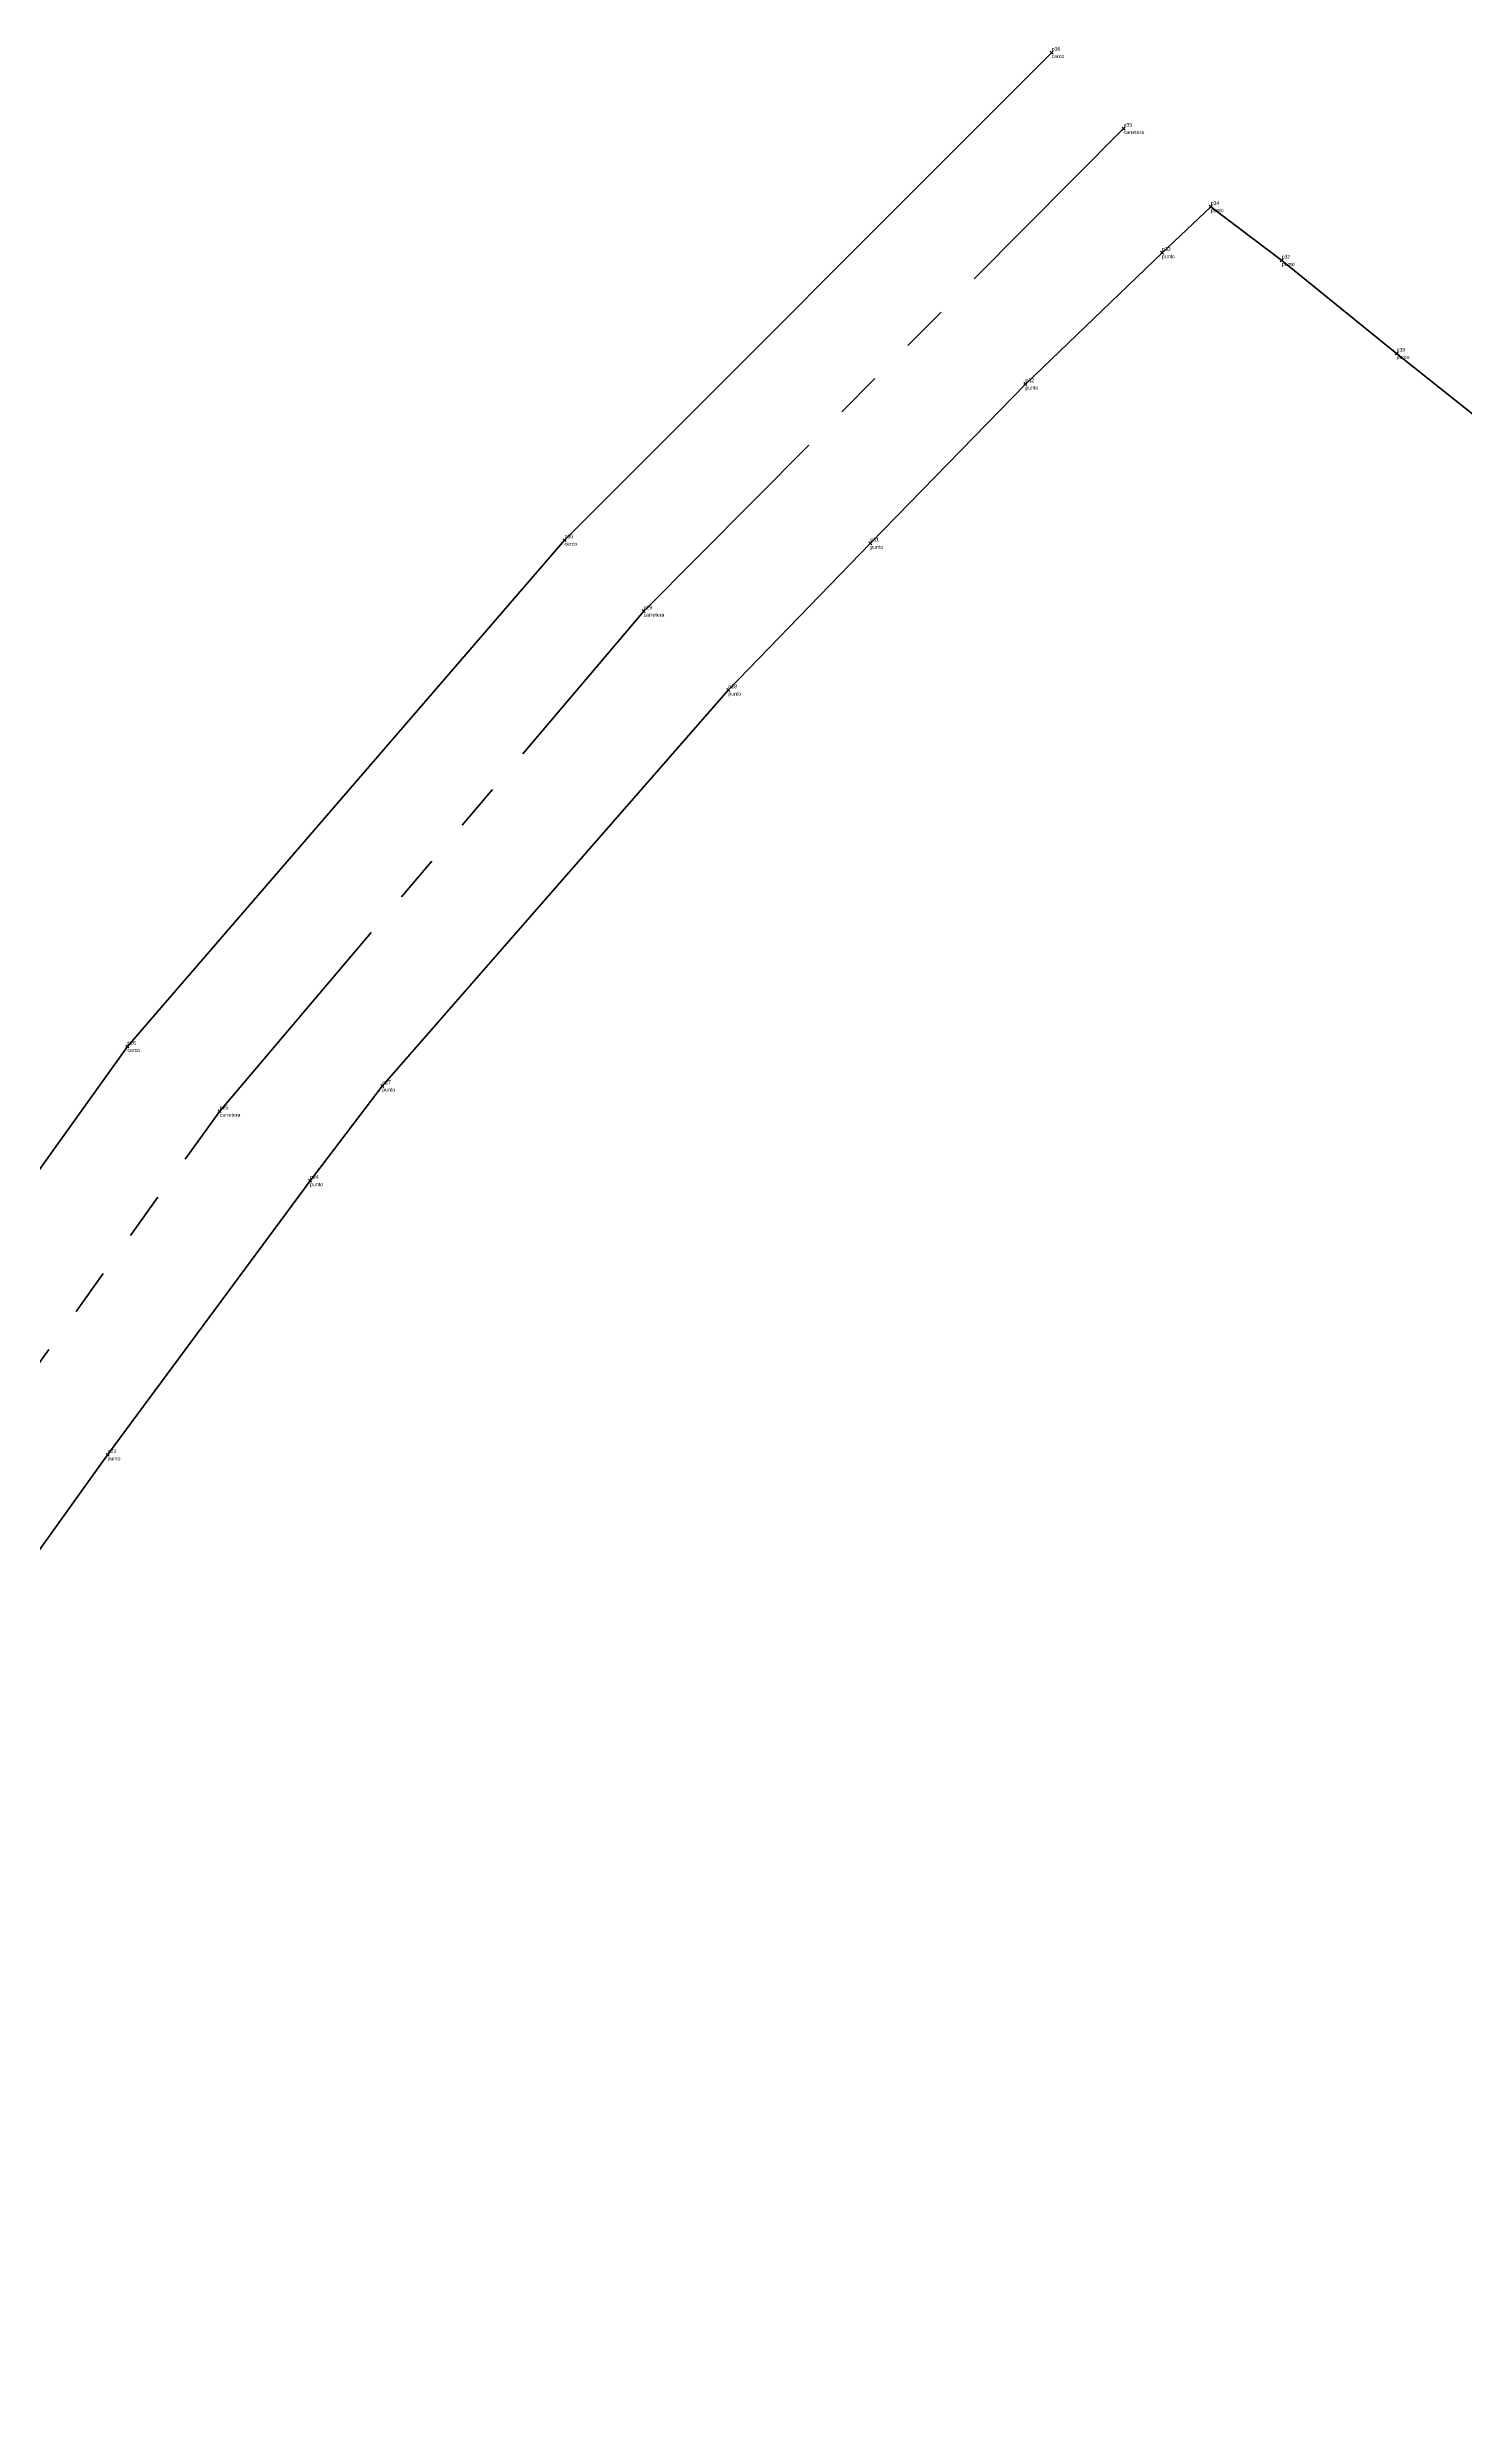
# Model space of a CAD drawing. Header units: millimetres. Extents: x 571552 to 572550, y 1294987 to 1296258.
# Drawn here: x 571744.9 to 571937.1, y 1295939.6 to 1296258.2 of the extents above; entities that cross this region are included whole.
import ezdxf

# ---------------------------------------------------------------- set-up
doc = ezdxf.new("R2010")
doc.units = ezdxf.units.MM
doc.header["$PDMODE"] = 3
doc.header["$PDSIZE"] = 0.2
doc.linetypes.add('PHANTOM', pattern=[63.5, 31.75, -6.35, 6.35, -6.35, 6.35, -6.35])
doc.layers.get('0').update_dxf_attribs({"color": 1, "linetype": 'CONTINUOUS', "lineweight": 100})
for name, color, linetype, lineweight in [('carretera', 174, 'CONTINUOUS', 100), ('cerco', 174, 'CONTINUOUS', 100), ('punto', 174, 'CONTINUOUS', 100)]:
    doc.layers.add(name, color=color, linetype=linetype, lineweight=lineweight)
doc.styles.get("Standard").update_dxf_attribs({"font": 'arial.ttf', "width": 0.65})

msp = doc.modelspace()

# ---------------------------------------------------------------- linework, layer by layer
at = {"color": 7, "true_color": 0xffffff, "elevation": 85.63}
msp.add_lwpolyline([(571881.09, 1296257.4), (571815.08, 1296191.31), (571755.85, 1296122.68), (571712.64, 1296062.31), (571682.96, 1296013.16), (571619.15, 1295891.74), (571604.7, 1295864.99), (571567.23, 1295792.69), (571552.42, 1295764.73)], dxfattribs=at)
at = {"color": 7, "linetype": 'PHANTOM', "true_color": 0xffffff, "elevation": 81.56}
msp.add_lwpolyline([(571565.93, 1295756.61), (571580.63, 1295785.14), (571617.84, 1295857.76), (571632.34, 1295885.77), (571696.33, 1296007.41), (571726.68, 1296055.79), (571768.35, 1296113.91), (571825.8, 1296181.69), (571890.83, 1296247.1)], dxfattribs=at)
at = {"color": 2, "elevation": 81.07}
msp.add_lwpolyline([(571579.76, 1295748.95), (571595.57, 1295780.03), (571632.18, 1295851.4), (571646.58, 1295878.6), (571649.01, 1295886.13), (571660.09, 1295907.25), (571696.02, 1295975.51), (571710.55, 1296000.36), (571739.38, 1296048.1), (571753.15, 1296067.33), (571780.6, 1296104.49), (571790.38, 1296117.32), (571837.27, 1296170.99), (571856.52, 1296190.89), (571877.53, 1296212.47), (571896.05, 1296230.27), (571902.64, 1296236.51), (571912.27, 1296229.23), (571927.82, 1296216.61), (571955.25, 1296194.77)], dxfattribs=at)
at = {"layer": 'carretera', "color": 7, "true_color": 0xffffff}
for p in [(571890.83, 1296247.1, 88.69), (571825.8, 1296181.69, 85.83), (571768.35, 1296113.91, 84.44)]:
    msp.add_point(p, dxfattribs=at)
at = {"layer": 'cerco', "color": 7, "true_color": 0xffffff}
for p in [(571881.09, 1296257.4, 85.63), (571815.08, 1296191.31, 85.44), (571755.85, 1296122.68, 84.56)]:
    msp.add_point(p, dxfattribs=at)
at = {"layer": 'punto', "color": 7, "true_color": 0xffffff}
for p in [(571902.64, 1296236.51, 86.69), (571896.05, 1296230.27, 86.33), (571912.27, 1296229.23, 86.17), (571927.82, 1296216.61, 84.55), (571877.53, 1296212.47, 85.36), (571856.52, 1296190.89, 83.88), (571837.27, 1296170.99, 85.18), (571790.38, 1296117.32, 82.63), (571780.6, 1296104.49, 83.58), (571753.15, 1296067.33, 85.05)]:
    msp.add_point(p, dxfattribs=at)

# ---------------------------------------------------------------- texts
at = {"layer": 'carretera', "color": 7, "true_color": 0xffffff}
for s, p in [('carretera', (571890.83, 1296246.35)), ('p35', (571890.83, 1296247.35)), ('carretera', (571825.8, 1296180.94)), ('p29', (571825.8, 1296181.94)), ('p25', (571768.35, 1296114.16)), ('carretera', (571768.35, 1296113.16))]:
    msp.add_text(s, height=0.5, dxfattribs=at).set_placement(p)
at = {"layer": 'cerco', "color": 7, "true_color": 0xffffff}
for s, p in [('p36', (571881.09, 1296257.65)), ('cerco', (571881.09, 1296256.65)), ('p30', (571815.08, 1296191.56)), ('cerco', (571815.08, 1296190.56)), ('cerco', (571755.85, 1296121.93)), ('p26', (571755.85, 1296122.93))]:
    msp.add_text(s, height=0.5, dxfattribs=at).set_placement(p)
at = {"layer": 'punto', "color": 7, "true_color": 0xffffff}
for s, p in [('p34', (571902.64, 1296236.76)), ('punto', (571902.64, 1296235.76)), ('p33', (571896.05, 1296230.52)), ('punto', (571896.05, 1296229.52)), ('p37', (571912.27, 1296229.48)), ('punto', (571912.27, 1296228.48)), ('p38', (571927.82, 1296216.86)), ('punto', (571927.82, 1296215.86)), ('p32', (571877.53, 1296212.72)), ('punto', (571877.53, 1296211.72)), ('p31', (571856.52, 1296191.14)), ('punto', (571856.52, 1296190.14)), ('p28', (571837.27, 1296171.24)), ('punto', (571837.27, 1296170.24)), ('p27', (571790.38, 1296117.57)), ('punto', (571790.38, 1296116.57)), ('p24', (571780.6, 1296104.74)), ('punto', (571780.6, 1296103.74)), ('p23', (571753.15, 1296067.58)), ('punto', (571753.15, 1296066.58))]:
    msp.add_text(s, height=0.5, dxfattribs=at).set_placement(p)

doc.saveas('drawing.dxf')
